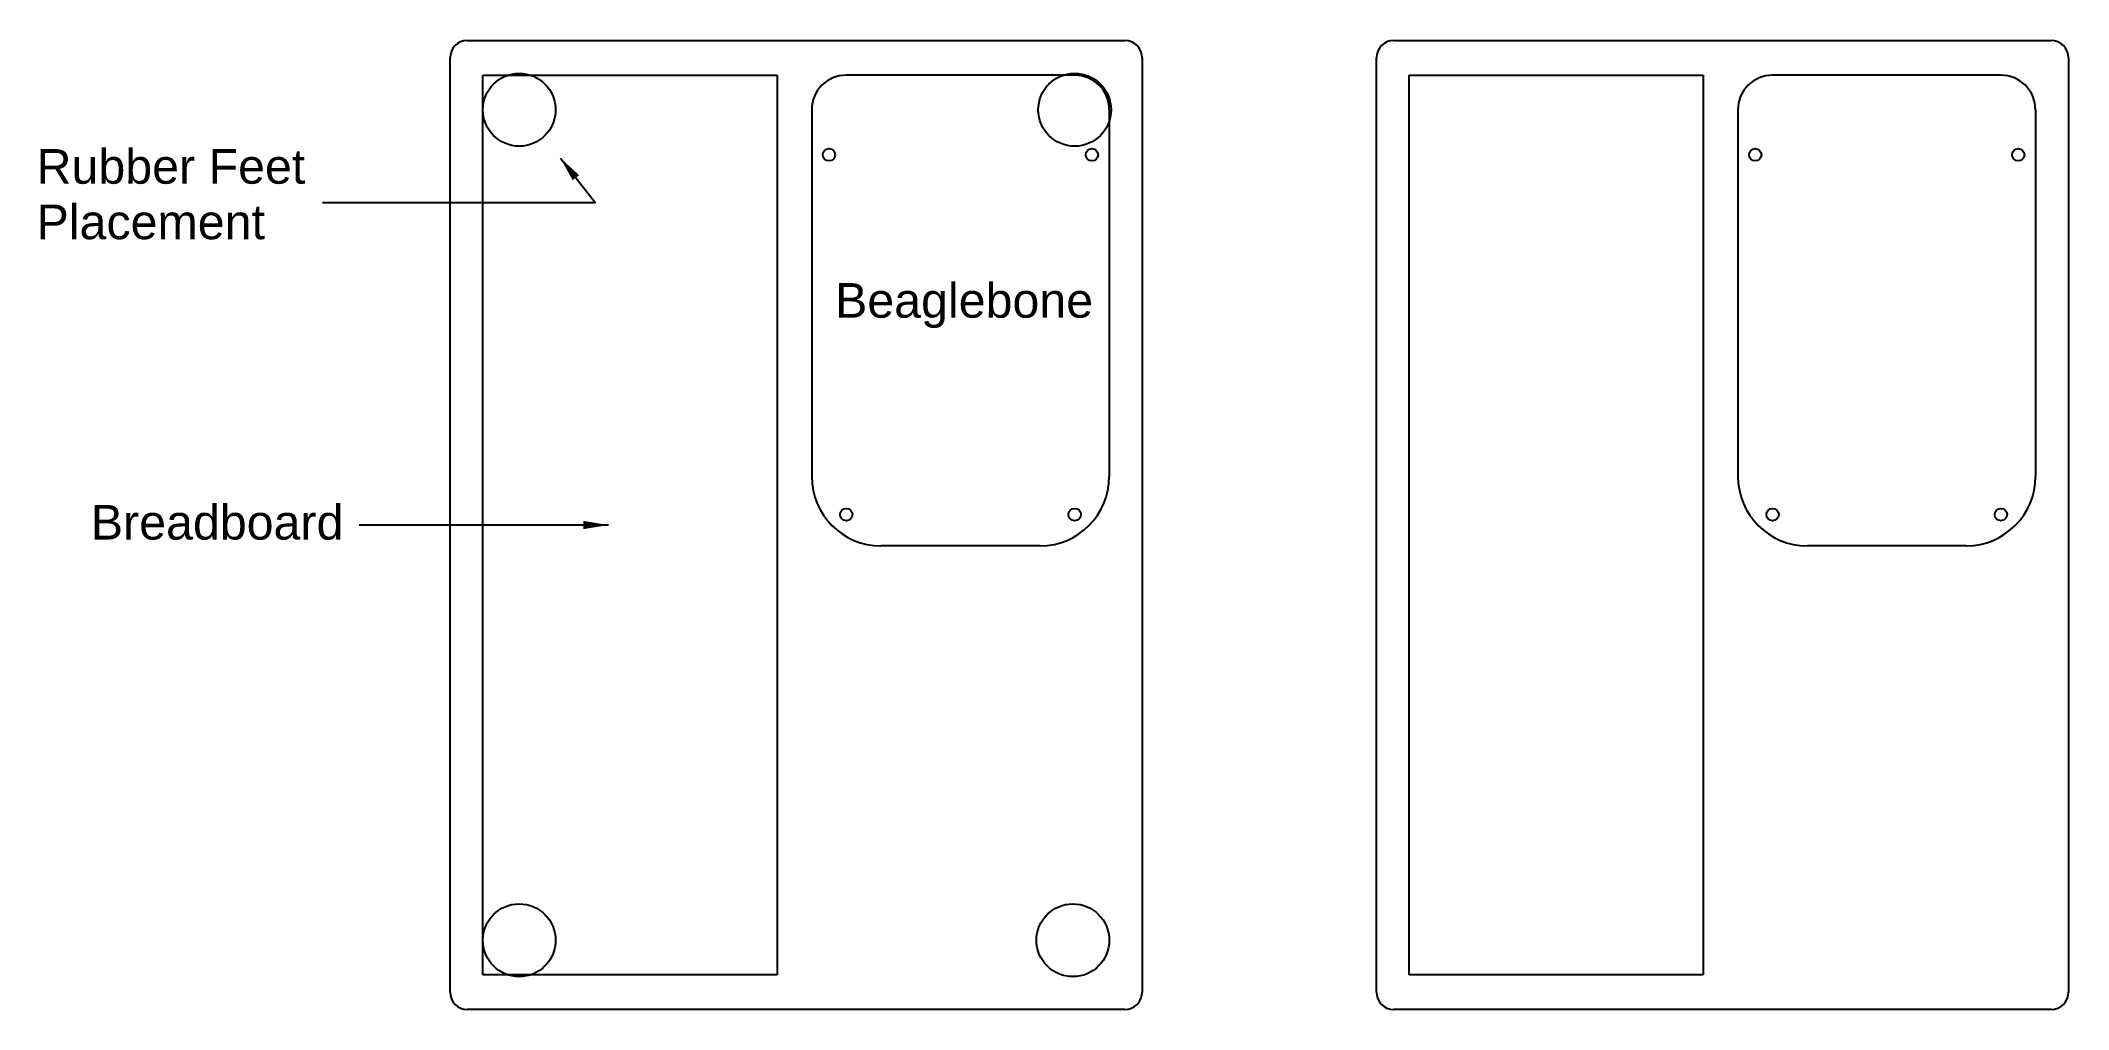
# Model space of a CAD drawing. Header units: inches. Extents: x -2.9 to 11.8, y 0.1 to 7.1.
import ezdxf

# ---------------------------------------------------------------- set-up
doc = ezdxf.new("R2010")
doc.units = ezdxf.units.IN
doc.header["$MEASUREMENT"] = 0
doc.layers.add('red', color=1, linetype='Continuous')
doc.layers.add('text', color=7, linetype='Continuous', lineweight=13)
doc.styles.get("Standard").update_dxf_attribs({"font": 'arial.ttf'})
doc.dimstyles.get("Standard").update_dxf_attribs({"dimtxt": 0.18, "dimasz": 0.18, "dimexe": 0.18, "dimexo": 0.0625, "dimgap": 0.09, "dimtad": 0, "dimtih": 1, "dimtoh": 1, "dimdec": 4, "dimzin": 0, "dimdsep": 46, "dimtxsty": 'Standard', "dimcen": 0.09, "dimadec": 0, "dimazin": 0, "dimtfac": 1, "dimtdec": 4, "dimtofl": 0, "dimtmove": 0, "dimatfit": 3, "dimfxl": 1, "dimtolj": 1, "dimtzin": 0, "dimarcsym": 0})

msp = doc.modelspace()

# ---------------------------------------------------------------- linework, layer by layer
for p, q in [((0.304, 0.371), (0.304, 6.871)), ((0.304, 6.871), (2.429, 6.871)), ((2.429, 6.871), (2.429, 0.371)), ((4.579, 6.871), (2.929, 6.871)), ((6.996, 0.371), (6.996, 6.871)), ((6.996, 6.871), (9.121, 6.871)), ((9.121, 6.871), (9.121, 0.371)), ((11.271, 6.871), (9.621, 6.871)), ((2.679, 6.621), (2.679, 3.971)), ((4.829, 6.621), (4.829, 3.971)), ((9.371, 6.621), (9.371, 3.971)), ((11.521, 6.621), (11.521, 3.971)), ((4.329, 3.471), (3.179, 3.471)), ((11.021, 3.471), (9.871, 3.471)), ((2.429, 0.371), (0.304, 0.371)), ((9.121, 0.371), (6.996, 0.371))]:
    msp.add_line(p, q)
for centre, radius, start, end in [((2.929, 6.621), 0.25, 90, 180), ((4.579, 6.621), 0.25, 0, 90), ((9.621, 6.621), 0.25, 90, 180), ((11.271, 6.621), 0.25, 0, 90), ((3.179, 3.971), 0.5, 180, 270), ((4.329, 3.971), 0.5, 270, 0), ((9.871, 3.971), 0.5, 180, 270), ((11.021, 3.971), 0.5, 270, 0)]:
    msp.add_arc(centre, radius, start, end)
at = {"layer": 'red'}
for p, q in [((0.191, 7.121), (4.941, 7.121)), ((6.884, 7.121), (11.634, 7.121)), ((0.066, 0.246), (0.066, 6.996)), ((5.066, 6.996), (5.066, 0.246)), ((6.759, 0.246), (6.759, 6.996)), ((11.759, 6.996), (11.759, 0.246)), ((4.941, 0.121), (0.191, 0.121)), ((11.634, 0.121), (6.884, 0.121))]:
    msp.add_line(p, q, dxfattribs=at)
for centre, radius in [((0.566, 6.621), 0.263), ((4.579, 6.621), 0.263), ((2.804, 6.296), 0.0445), ((4.704, 6.296), 0.0445), ((9.496, 6.296), 0.0445), ((11.396, 6.296), 0.0445), ((2.929, 3.696), 0.0445), ((4.579, 3.696), 0.0445), ((9.621, 3.696), 0.0445), ((11.271, 3.696), 0.0445), ((0.566, 0.621), 0.263), ((4.566, 0.621), 0.263)]:
    msp.add_circle(centre, radius, dxfattribs=at)
for centre, start, end in [((0.191, 6.996), 90, 180), ((4.941, 6.996), 0, 90), ((6.884, 6.996), 90, 180), ((11.634, 6.996), 0, 90), ((0.191, 0.246), 180, 270), ((4.941, 0.246), 270, 0), ((6.884, 0.246), 180, 270), ((11.634, 0.246), 270, 0)]:
    msp.add_arc(centre, 0.125, start, end, dxfattribs=at)

# ---------------------------------------------------------------- texts
at = {"layer": 'text'}
for s, p in [('Rubber Feet', (-2.921, 6.087)), ('Placement', (-2.921, 5.686)), ('Beaglebone', (2.848, 5.119)), ('Breadboard', (-2.529, 3.516))]:
    msp.add_text(s, height=0.25, dxfattribs=at).set_placement(p)
at = {"layer": 'text', "insert": (-0.946, 5.949), "char_height": 0.18, "attachment_point": 6}
msp.add_mtext('\\A1;', dxfattribs=at)

# ---------------------------------------------------------------- leaders
at = {"layer": 'text', "annotation_type": 0, "has_hookline": 1, "hookline_direction": 1}
msp.add_leader([(0.864, 6.272), (1.118, 5.949), (-0.856, 5.949)], dimstyle='Standard', dxfattribs=at)
at = {"layer": 'text'}
msp.add_leader([(1.21, 3.621), (-0.59, 3.621)], dimstyle='Standard', dxfattribs=at)

doc.saveas('drawing.dxf')
